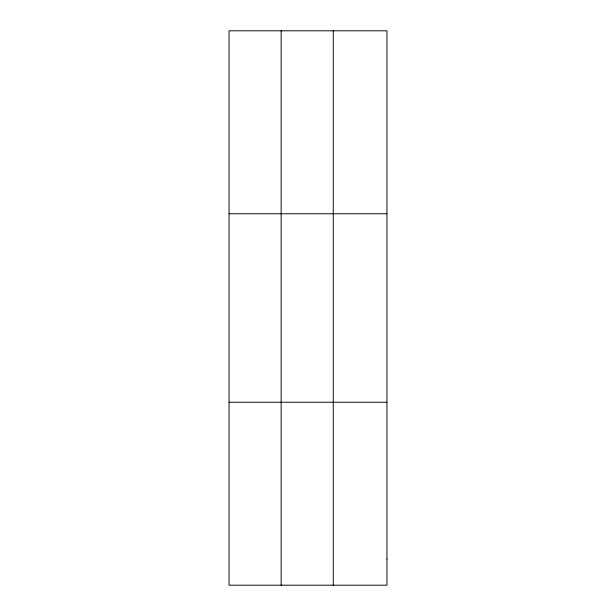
<?xml version="1.0" encoding="UTF-8"?>
<svg xmlns="http://www.w3.org/2000/svg" width="616" height="616" viewBox="0 0 616 616"><rect width="100%" height="100%" fill="white"/><g stroke="black" fill="none" stroke-linecap="round" stroke-linejoin="round"><path stroke-width="0.92" d="M281.158 30.8L281.158 585.2M333.264 30.8L333.264 585.2M229.044 213.752L386.956 213.752M229.044 402.248L386.956 402.248M386.956 559.066L386.956 585.2L229.044 585.2L229.044 30.8L386.956 30.8L386.956 559.066"/></g></svg>
